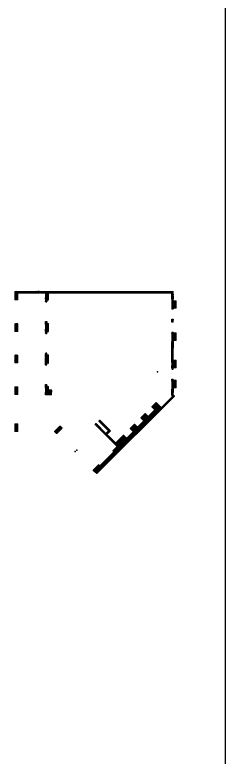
# Model space of a CAD drawing. Extents: x -92740 to -63661, y -15771 to -4391.
# Drawn here: x -92740 to -91912, y -10246 to -7319 of the extents above; entities that cross this region are included whole.
import ezdxf

# ---------------------------------------------------------------- set-up
doc = ezdxf.new("R2010")
doc.units = 0
doc.header["$MEASUREMENT"] = 0
doc.linetypes.add('Dashed', pattern=[1, 0.3, -0.4, 0.3])
for name, color, linetype in [('B1WALLFILL', 1, 'Continuous'), ('B2WALLFILL', 1, 'Continuous'), ('NEWALLS1', 1, 'Continuous')]:
    doc.layers.add(name, color=color, linetype=linetype)
pattern_1 = [(45, (0, 0), (-0.11048543456, 0.11048543456), []), (-45, (0, 0), (0.11048543456, 0.11048543456), [])]

msp = doc.modelspace()

# ---------------------------------------------------------------- hatches: boundary and pattern name
at = {"layer": 'B1WALLFILL', "linetype": 'Continuous', "ltscale": 12}
h = msp.add_hatch(dxfattribs=at)
h.set_pattern_fill('ansi37', color=1, scale=0.15625, style=0, pattern_type=2)
h.set_pattern_definition(pattern_1)
h.paths.add_polyline_path([(-92727.5, -8567.1), (-92727.5, -8536.7), (-92739.5, -8536.7), (-92739.5, -8567.1)], flags=0)
h = msp.add_hatch(dxfattribs=at)
h.set_pattern_fill('ansi37', color=1, scale=0.15625, style=0, pattern_type=2)
h.set_pattern_definition(pattern_1)
h.paths.add_polyline_path([(-92619.2, -8575.6), (-92619.2, -8528.6), (-92613.2, -8528.6), (-92613.7, -8535.4), (-92607.2, -8535.4), (-92607.2, -8567.5), (-92613.7, -8567.8), (-92613.7, -8576)], flags=0)
h = msp.add_hatch(dxfattribs=at)
h.set_pattern_fill('ansi37', color=1, scale=0.15625, style=0, pattern_type=2)
h.set_pattern_definition(pattern_1)
h.paths.add_polyline_path([(-92727.5, -8690.9), (-92727.5, -8660.5), (-92739.5, -8660.5), (-92739.5, -8690.9)], flags=0)
h = msp.add_hatch(dxfattribs=at)
h.set_pattern_fill('ansi37', color=1, scale=0.15625, style=0, pattern_type=2)
h.set_pattern_definition(pattern_1)
h.paths.add_polyline_path([(-92607.6, -8692.6), (-92607.6, -8660.1), (-92613.7, -8660), (-92613.7, -8652.5), (-92619.2, -8652.5), (-92620, -8699.1), (-92613.7, -8699.1), (-92613.7, -8691.9), (-92608.3, -8691.9)], flags=0)
h = msp.add_hatch(dxfattribs=at)
h.set_pattern_fill('ansi37', color=1, scale=0.15625, style=0, pattern_type=2)
h.set_pattern_definition(pattern_1)
h.paths.add_polyline_path([(-92116.2, -8745.9), (-92121.7, -8745.2)], flags=0)
h = msp.add_hatch(dxfattribs=at)
h.set_pattern_fill('ansi37', color=1, scale=0.15625, style=0, pattern_type=2)
h.set_pattern_definition(pattern_1)
h.paths.add_polyline_path([(-92595.2, -8816.7), (-92619.2, -8816.7), (-92619.2, -8776.6), (-92613.7, -8776.6), (-92613.7, -8783.9), (-92607.2, -8784.3), (-92607.2, -8797.6), (-92594.9, -8797.6)], flags=0)
h = msp.add_hatch(dxfattribs=at)
h.set_pattern_fill('ansi37', color=1, scale=0.15625, style=0, pattern_type=2)
h.set_pattern_definition(pattern_1)
h.paths.add_polyline_path([(-92116.2, -8768.2), (-92121.7, -8769)], flags=0)
h = msp.add_hatch(dxfattribs=at)
h.set_pattern_fill('ansi37', color=1, scale=0.15625, style=0, pattern_type=2)
h.set_pattern_definition(pattern_1)
h.paths.add_polyline_path([(-92727.5, -8816), (-92727.5, -8785.6), (-92739.5, -8785.6), (-92739.5, -8816)], flags=0)
h = msp.add_hatch(dxfattribs=at)
h.set_pattern_fill('ansi37', color=1, scale=0.15625, style=0, pattern_type=2)
h.set_pattern_definition(pattern_1)
h.paths.add_polyline_path([(-92727.5, -8961.7), (-92727.5, -8931.3), (-92739.5, -8931.3), (-92739.5, -8961.7)], flags=0)
h = msp.add_hatch(dxfattribs=at)
h.set_pattern_fill('ansi37', color=1, scale=0.15625, style=0, pattern_type=2)
h.set_pattern_definition(pattern_1)
h.paths.add_polyline_path([(-92574.8, -8970.2), (-92553.5, -8949), (-92562, -8940.5), (-92583.2, -8961.7)], flags=0)
h = msp.add_hatch(dxfattribs=at)
h.set_pattern_fill('ansi37', color=1, scale=0.15625, style=0, pattern_type=2)
h.set_pattern_definition(pattern_1)
h.paths.add_polyline_path([(-92350.2, -9042.1), (-92405.1, -9097.4), (-92409.7, -9092.8), (-92430.9, -9114.1), (-92422.4, -9122.5), (-92346.1, -9046.2)], flags=0)
at = {"layer": 'B2WALLFILL', "linetype": 'Continuous', "ltscale": 12}
h = msp.add_hatch(dxfattribs=at)
h.set_pattern_fill('ansi37', color=1, scale=0.15625, style=0, pattern_type=2)
h.set_pattern_definition(pattern_1)
h.paths.add_polyline_path([(-92739.5, -8442.5), (-92727.5, -8442.5), (-92727.5, -8415.5), (-92727.1, -8414.9), (-92619.2, -8414.8), (-92619.2, -8451.2), (-92613.7, -8451.2), (-92613.7, -8442.5), (-92607.6, -8442.5), (-92607.2, -8414.9), (-92121.7, -8414.9), (-92121.3, -8479.4), (-92116.2, -8479.5), (-92116.2, -8475.6), (-92104.1, -8475.9), (-92104.2, -8446), (-92116.2, -8446), (-92116.2, -8409.4), (-92739.5, -8409.4)], flags=0)
h = msp.add_hatch(dxfattribs=at)
h.set_pattern_fill('ansi37', color=1, scale=0.15625, style=0, pattern_type=2)
h.set_pattern_definition(pattern_1)
h.paths.add_polyline_path([(-92121.3, -8530.3), (-92116.2, -8530.3), (-92115.8, -8519.1), (-92121.7, -8519)], flags=0)
h = msp.add_hatch(dxfattribs=at)
h.set_pattern_fill('ansi37', color=1, scale=0.15625, style=0, pattern_type=2)
h.set_pattern_definition(pattern_1)
h.paths.add_polyline_path([(-92121.7, -8716.6), (-92116.2, -8716.6), (-92116.2, -8710.8), (-92104.1, -8710.8), (-92104.1, -8680.8), (-92116.2, -8680.8), (-92116.2, -8602.4), (-92104.1, -8602.4), (-92104.1, -8572.3), (-92116.2, -8572.3), (-92116.2, -8570.7), (-92116.2, -8571.1), (-92116.2, -8569.8), (-92121.7, -8569.8)], flags=0)
h = msp.add_hatch(dxfattribs=at)
h.set_pattern_fill('ansi37', color=1, scale=0.15625, style=0, pattern_type=2)
h.set_pattern_definition(pattern_1)
h.paths.add_polyline_path([(-92422, -9122.9), (-92416.7, -9128.2), (-92110.5, -8822), (-92116.2, -8816.4), (-92116.2, -8789.2), (-92104.5, -8789.2), (-92104.2, -8788.8), (-92104.1, -8759.3), (-92116.2, -8759.3), (-92116.2, -8755.3), (-92121.7, -8755.3), (-92121.7, -8818.9), (-92118.1, -8822.5), (-92283.8, -8988.2), (-92285.9, -8986.1), (-92422.4, -9122.6)], flags=0)
h = msp.add_hatch(dxfattribs=at)
h.set_pattern_fill('ansi37', color=1, scale=0.3125, style=0, pattern_type=2)
h.set_pattern_definition([(45, (0, 0), (-0.2209708691, 0.2209708691), []), (-45, (0, 0), (0.2209708691, 0.2209708691), [])])
h.paths.add_polyline_path([(-92163.2, -8867.7), (-92183.1, -8847.6), (-92200.3, -8864.8), (-92188, -8877.1), (-92213.7, -8902.8), (-92226, -8890.6), (-92243.1, -8907.6), (-92230.8, -8919.9), (-92256.3, -8945.4), (-92268.8, -8932.9), (-92285.8, -8950.3), (-92273.5, -8962.6), (-92299.2, -8988.3), (-92311.6, -8976.1), (-92343, -9007.5), (-92377.3, -8973.2), (-92363.2, -8959.1), (-92405.3, -8917), (-92409.2, -8920.9), (-92370.9, -8959.1), (-92381.2, -8969.3), (-92419.3, -8930.5), (-92423.3, -8935), (-92337.2, -9021.1), (-92354.2, -9038.1), (-92346, -9046.2), (-92285.9, -8986.1), (-92283.5, -8987.9)], flags=0)
h = msp.add_hatch(dxfattribs=at)
h.set_pattern_fill('ansi37', color=1, scale=0.15625, style=0, pattern_type=2)
h.set_pattern_definition(pattern_1)
h.paths.add_polyline_path([(-92422.4, -9122.5), (-92416, -9128.9)], flags=0)

# ---------------------------------------------------------------- linework, layer by layer
at = {"layer": 'B2WALLFILL', "color": 1, "linetype": 'Continuous', "ltscale": 12}
msp.add_point((-92178.4, -8726.6), dxfattribs=at)
at = {"layer": 'B2WALLFILL', "color": 1, "linetype": 'Dashed', "ltscale": 6}
for p in [(-92502.1, -9041.4), (-92495.4, -9035.1)]:
    msp.add_point(p, dxfattribs=at)
at = {"layer": 'NEWALLS1', "color": 1, "linetype": 'Continuous', "ltscale": 12}
msp.add_line((-91911.5, -4391), (-91911.5, -15753.5), dxfattribs=at)

doc.saveas('drawing.dxf')
